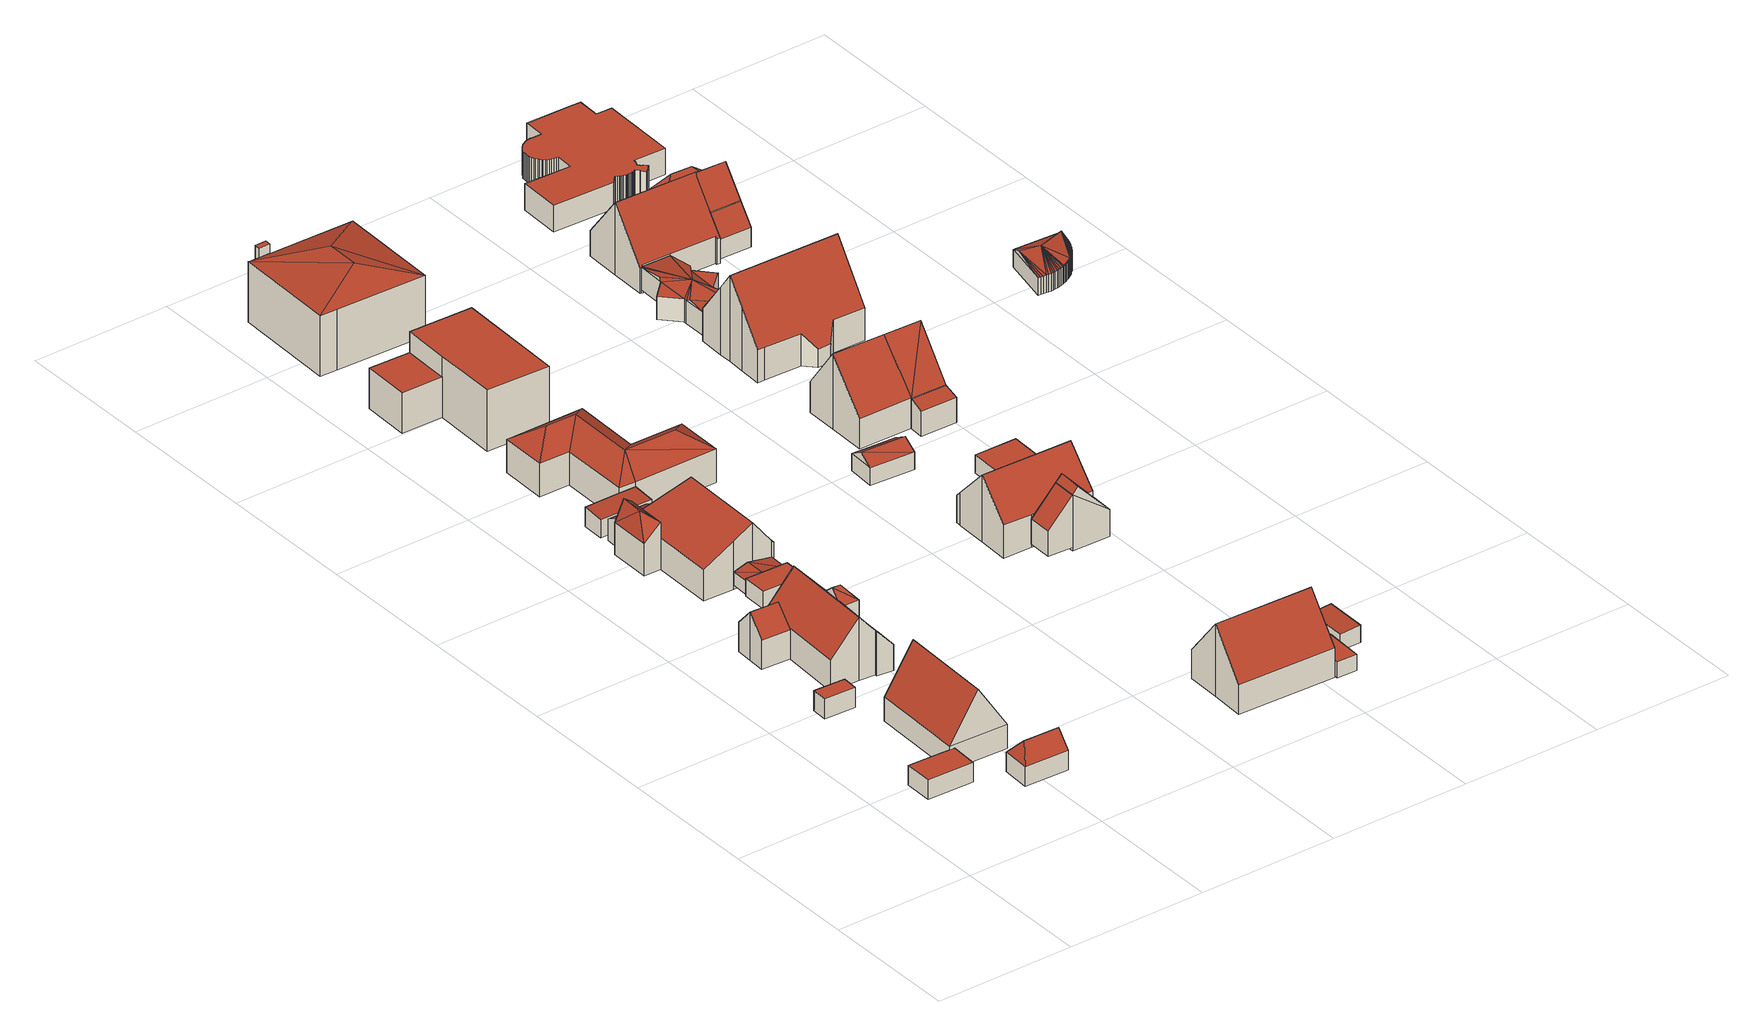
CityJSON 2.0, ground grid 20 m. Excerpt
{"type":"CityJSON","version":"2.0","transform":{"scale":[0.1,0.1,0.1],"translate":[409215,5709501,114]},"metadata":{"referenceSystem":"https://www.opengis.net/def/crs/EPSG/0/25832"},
"CityObjects":{
"building1":{"type":"Building","attributes":{"Gemeindeschluessel":"05978036","Geometrietyp2DReferenz":"3000","function":"31001_2460","roofType":"1000","measuredHeight":2.83},"geometry":[{"type":"MultiSurface","lod":"2","boundaries":[[[0,1,2,3]],[[1,4,5,2]],[[4,6,7,5]],[[6,8,9,7]],[[8,0,3,9]],[[8,6,4,1,0]],[[3,2,5,7,9]]],"semantics":{"surfaces":[{"type":"WallSurface"},{"type":"RoofSurface"},{"type":"GroundSurface"}],"values":[0,0,0,0,0,1,2]}}]},
"building2":{"type":"Building","attributes":{"Gemeindeschluessel":"05978036","Geometrietyp2DReferenz":"3000","function":"51009_1610","roofType":"1000","measuredHeight":2.9},"geometry":[{"type":"MultiSurface","lod":"2","boundaries":[[[10,11,12,13]],[[11,14,15,12]],[[14,16,17,15]],[[16,10,13,17]],[[16,14,11,10]],[[13,12,15,17]]],"semantics":{"surfaces":[{"type":"WallSurface"},{"type":"RoofSurface"},{"type":"GroundSurface"}],"values":[0,0,0,0,1,2]}}]},
"building3":{"type":"Building","attributes":{"Gemeindeschluessel":"05978036","Geometrietyp2DReferenz":"3000","function":"31001_2460","roofType":"5000","measuredHeight":5.03},"geometry":[{"type":"MultiSurface","lod":"2","boundaries":[[[18,19,20,21]],[[19,22,23,20]],[[22,24,25,23]],[[24,18,21,25]],[[22,19,26]],[[18,24,27]],[[19,18,27,26]],[[24,22,26,27]],[[21,20,23,25]]],"semantics":{"surfaces":[{"type":"WallSurface"},{"type":"RoofSurface"},{"type":"GroundSurface"}],"values":[0,0,0,0,1,0,1,1,2]}}]},
"building4":{"type":"Building","attributes":{"Gemeindeschluessel":"05978036","Geometrietyp2DReferenz":"3000","function":"31001_1000","roofType":"3100","measuredHeight":10.09},"geometry":[{"type":"MultiSurface","lod":"2","boundaries":[[[28,29,30,31]],[[29,32,33,30]],[[32,34,35,33]],[[34,28,31,35]],[[32,29,36]],[[28,34,37]],[[29,28,37,36]],[[34,32,36,37]],[[31,30,33,35]]],"semantics":{"surfaces":[{"type":"WallSurface"},{"type":"RoofSurface"},{"type":"GroundSurface"}],"values":[0,0,0,0,0,0,1,1,2]}}]},
"building5":{"type":"Building","attributes":{"Gemeindeschluessel":"05978036","Geometrietyp2DReferenz":"3000","function":"31001_1000"},"children":["building5-1","building5-2","building5-3"]},
"building5-1":{"type":"BuildingPart","attributes":{"roofType":"5000","measuredHeight":5.54},"parents":["building5"],"geometry":[{"type":"MultiSurface","lod":"2","boundaries":[[[38,39,40,41]],[[39,42,43,40]],[[42,44,45,43]],[[44,46,47,45]],[[48,38,41,49]],[[44,42,39,38,50]],[[48,50,38]],[[50,48,51,52]],[[52,44,50]],[[44,52,53,46]],[[41,40,43,45,47,49]],[[49,47,46,48]],[[52,51,53]],[[53,51,48,46]]],"semantics":{"surfaces":[{"type":"WallSurface"},{"type":"RoofSurface"},{"type":"GroundSurface"},{"type":"ClosureSurface"}],"values":[0,0,0,0,0,1,1,1,1,1,2,3,0,3]}}]},
"building5-2":{"type":"BuildingPart","attributes":{"roofType":"3100","measuredHeight":6.93},"parents":["building5"],"geometry":[{"type":"MultiSurface","lod":"2","boundaries":[[[54,55,56,57]],[[58,59,60,61]],[[59,62,63,60]],[[62,64,65,63]],[[64,66,67,65]],[[66,54,57,67]],[[62,59,58,68,69]],[[69,70,55,54,66,64,62]],[[57,56,71,61,60,63,65,67]],[[72,70,69]],[[71,56,55,70,72]],[[68,72,69]],[[71,72,68,58,61]]],"semantics":{"surfaces":[{"type":"WallSurface"},{"type":"RoofSurface"},{"type":"GroundSurface"},{"type":"ClosureSurface"}],"values":[0,0,0,0,0,0,1,1,2,0,3,0,3]}}]},
"building5-3":{"type":"BuildingPart","attributes":{"roofType":"3100","measuredHeight":9.11},"parents":["building5"],"geometry":[{"type":"MultiSurface","lod":"2","boundaries":[[[73,74,75,76]],[[74,77,78,75]],[[77,79,80,78]],[[79,81,82,80]],[[81,83,84,82]],[[83,85,86,84]],[[85,87,58,61,86]],[[88,89,90,56,55]],[[89,91,48,49,90]],[[92,73,76,47,46]],[[89,88,70,72,68,87,85,83]],[[83,81,79,77,74,73,92,53,51,91,89]],[[76,75,78,80,82,84,86,61,71,56,90,49,47]],[[58,87,68]],[[55,70,88]],[[56,71,72,70,55]],[[71,61,58,68,72]],[[46,53,92]],[[51,48,91]],[[46,47,49,48]],[[46,48,51,53]]],"semantics":{"surfaces":[{"type":"WallSurface"},{"type":"RoofSurface"},{"type":"GroundSurface"},{"type":"ClosureSurface"}],"values":[0,0,0,0,0,0,0,0,0,0,1,1,2,0,0,3,3,0,0,3,3]}}]},
"building6":{"type":"Building","attributes":{"Gemeindeschluessel":"05978036","Geometrietyp2DReferenz":"3000","function":"31001_2460","roofType":"1000","measuredHeight":2.57},"geometry":[{"type":"MultiSurface","lod":"2","boundaries":[[[93,94,95,96]],[[94,97,98,95]],[[97,99,100,98]],[[99,101,102,100]],[[101,103,104,102]],[[103,93,96,104]],[[103,101,99,97,94,93]],[[96,95,98,100,102,104]]],"semantics":{"surfaces":[{"type":"WallSurface"},{"type":"RoofSurface"},{"type":"GroundSurface"}],"values":[0,0,0,0,0,0,1,2]}}]},
"building7":{"type":"Building","attributes":{"Gemeindeschluessel":"05978036","Geometrietyp2DReferenz":"3000","function":"31001_1000","roofType":"3100","measuredHeight":2.54},"geometry":[{"type":"MultiSurface","lod":"2","boundaries":[[[105,106,107,98]],[[106,108,109,107]],[[108,110,100,109]],[[110,105,98,100]],[[108,106,111]],[[105,110,112]],[[106,112,111]],[[112,106,105]],[[111,110,108]],[[110,111,112]],[[98,107,109,100]]],"semantics":{"surfaces":[{"type":"WallSurface"},{"type":"RoofSurface"},{"type":"GroundSurface"}],"values":[0,0,0,0,0,0,1,1,1,1,2]}}]},
"building8":{"type":"Building","attributes":{"Gemeindeschluessel":"05978036","Geometrietyp2DReferenz":"3000","function":"31001_2460","roofType":"2100","measuredHeight":4.86},"geometry":[{"type":"MultiSurface","lod":"2","boundaries":[[[113,114,115,116]],[[114,117,118,115]],[[117,119,120,118]],[[119,113,116,120]],[[119,117,114,113]],[[116,115,118,120]]],"semantics":{"surfaces":[{"type":"WallSurface"},{"type":"RoofSurface"},{"type":"GroundSurface"}],"values":[0,0,0,0,1,2]}}]},
"building9":{"type":"Building","attributes":{"Gemeindeschluessel":"05978036","Geometrietyp2DReferenz":"3000","function":"31001_1000"},"children":["building9-1","building9-2"]},
"building9-1":{"type":"BuildingPart","attributes":{"roofType":"5000","measuredHeight":7.45},"parents":["building9"],"geometry":[{"type":"MultiSurface","lod":"2","boundaries":[[[121,122,123,124,125]],[[122,126,127,123]],[[126,128,129,130,127]],[[122,121,131]],[[128,126,132]],[[132,121,128]],[[121,132,131]],[[126,131,132]],[[131,126,122]],[[130,124,123,127]],[[125,129,128,121]],[[125,124,130,129]]],"semantics":{"surfaces":[{"type":"WallSurface"},{"type":"RoofSurface"},{"type":"GroundSurface"},{"type":"ClosureSurface"}],"values":[0,0,0,1,0,1,1,1,1,2,0,3]}}]},
"building9-2":{"type":"BuildingPart","attributes":{"roofType":"5000","measuredHeight":8.41},"parents":["building9"],"geometry":[{"type":"MultiSurface","lod":"2","boundaries":[[[133,134,135,136]],[[134,137,138,135]],[[137,139,140,138]],[[139,141,142,140]],[[141,143,144,142]],[[143,125,124,144]],[[129,145,146,130]],[[145,147,148,146]],[[147,149,150,148]],[[149,151,152,150]],[[151,153,154,152]],[[153,155,156,154]],[[155,157,158,156]],[[157,133,136,158]],[[153,151,149,147,145,129,159]],[[129,125,143,141,139,159]],[[139,137,134,133,157,155,153,159]],[[136,135,138,140,142,144,124,130,146,148,150,152,154,156,158]],[[129,130,124,125]]],"semantics":{"surfaces":[{"type":"WallSurface"},{"type":"RoofSurface"},{"type":"GroundSurface"},{"type":"ClosureSurface"}],"values":[0,0,0,0,0,0,0,0,0,0,0,0,0,0,1,1,1,2,3]}}]},
"building10":{"type":"Building","attributes":{"Gemeindeschluessel":"05978036","Geometrietyp2DReferenz":"3000","function":"31001_2460","roofType":"2100","measuredHeight":2.77},"geometry":[{"type":"MultiSurface","lod":"2","boundaries":[[[160,161,162,163]],[[161,164,165,162]],[[164,166,167,165]],[[166,168,169,167]],[[168,160,163,169]],[[168,166,164,161,160]],[[163,162,165,167,169]]],"semantics":{"surfaces":[{"type":"WallSurface"},{"type":"RoofSurface"},{"type":"GroundSurface"}],"values":[0,0,0,0,0,1,2]}}]},
"building11":{"type":"Building","attributes":{"Gemeindeschluessel":"05978036","Geometrietyp2DReferenz":"3000","function":"31001_1000","roofType":"5000","measuredHeight":7.12},"geometry":[{"type":"MultiSurface","lod":"2","boundaries":[[[170,171,172,173]],[[171,174,175,172]],[[174,176,177,175]],[[176,178,179,177]],[[178,180,181,179]],[[180,182,183,181]],[[182,184,185,183]],[[184,186,187,185]],[[186,170,173,187]],[[188,182,189]],[[188,184,182]],[[184,188,186]],[[189,182,180]],[[190,188,189,180,178]],[[191,190,178,176]],[[192,193,191,176,174]],[[192,174,171]],[[193,192,171,170]],[[188,190,191,193,170,186]],[[173,172,175,177,179,181,183,185,187]]],"semantics":{"surfaces":[{"type":"WallSurface"},{"type":"RoofSurface"},{"type":"GroundSurface"}],"values":[0,0,0,0,0,0,0,0,0,1,1,1,1,1,1,1,1,1,1,2]}}]},
"building12":{"type":"Building","attributes":{"Gemeindeschluessel":"05978036","Geometrietyp2DReferenz":"3000","function":"31001_1000"},"children":["building12-1","building12-2"]},
"building12-1":{"type":"BuildingPart","attributes":{"roofType":"1000","measuredHeight":8.84},"parents":["building12"],"geometry":[{"type":"MultiSurface","lod":"2","boundaries":[[[194,195,196,197,198]],[[195,199,200,196]],[[199,201,202,200]],[[201,203,204,205,202]],[[203,201,199,195,194]],[[197,196,200,202,205]],[[198,204,203,194]],[[198,197,205,204]]],"semantics":{"surfaces":[{"type":"WallSurface"},{"type":"RoofSurface"},{"type":"GroundSurface"},{"type":"ClosureSurface"}],"values":[0,0,0,0,1,2,0,3]}}]},
"building12-2":{"type":"BuildingPart","attributes":{"roofType":"1000","measuredHeight":5.84},"parents":["building12"],"geometry":[{"type":"MultiSurface","lod":"2","boundaries":[[[206,198,197,207]],[[204,208,209,205]],[[208,206,207,209]],[[208,204,198,206]],[[207,197,205,209]],[[205,197,198,204]]],"semantics":{"surfaces":[{"type":"WallSurface"},{"type":"RoofSurface"},{"type":"GroundSurface"},{"type":"ClosureSurface"}],"values":[0,0,0,1,2,3]}}]},
"building13":{"type":"Building","attributes":{"Gemeindeschluessel":"05978036","Geometrietyp2DReferenz":"3000","function":"31001_1000","roofType":"3100","measuredHeight":10.44},"geometry":[{"type":"MultiSurface","lod":"2","boundaries":[[[210,211,212,213]],[[211,214,215,212]],[[214,216,217,215]],[[216,218,219,217]],[[218,220,221,219]],[[220,222,223,221]],[[222,224,225,223]],[[224,226,227,225]],[[226,228,229,227]],[[228,230,231,229]],[[230,232,233,231]],[[232,234,235,233]],[[234,210,213,235]],[[230,228,226,224]],[[224,222,220,218,216,214,211,210,234,232,230]],[[213,212,215,217,219,221,223,225,227,229,231,233,235]]],"semantics":{"surfaces":[{"type":"WallSurface"},{"type":"RoofSurface"},{"type":"GroundSurface"}],"values":[0,0,0,0,0,0,0,0,0,0,0,0,0,1,1,2]}}]},
"building14":{"type":"Building","attributes":{"Gemeindeschluessel":"05978036","Geometrietyp2DReferenz":"3000","function":"31001_1000"},"children":["building14-1","building14-2"]},
"building14-1":{"type":"BuildingPart","attributes":{"roofType":"9999","measuredHeight":9.99},"parents":["building14"],"geometry":[{"type":"MultiSurface","lod":"2","boundaries":[[[236,237,238,239]],[[239,238,240,241]],[[238,237,242,243,240]],[[244,242,237,236]],[[236,239,241,245,244]],[[244,245,243,242]],[[241,240,243,245]]],"semantics":{"surfaces":[{"type":"RoofSurface"},{"type":"WallSurface"},{"type":"GroundSurface"}],"values":[0,1,1,1,1,1,2]}}]},
"building14-2":{"type":"BuildingPart","attributes":{"roofType":"3200","measuredHeight":10.38},"parents":["building14"],"geometry":[{"type":"MultiSurface","lod":"2","boundaries":[[[246,247,248,249]],[[247,244,245,248]],[[242,250,251,243]],[[250,252,253,251]],[[252,254,255,253]],[[254,256,257,255]],[[256,258,259,257]],[[258,260,261,259]],[[260,246,249,261]],[[244,247,246,262,254,252,250,242]],[[260,258,256,263]],[[246,263,262]],[[263,246,260]],[[262,256,254]],[[256,262,263]],[[249,248,245,243,251,253,255,257,259,261]],[[243,245,244,242]]],"semantics":{"surfaces":[{"type":"WallSurface"},{"type":"RoofSurface"},{"type":"GroundSurface"},{"type":"ClosureSurface"}],"values":[0,0,0,0,0,0,0,0,0,1,1,1,1,1,1,2,3]}}]},
"building15":{"type":"Building","attributes":{"Gemeindeschluessel":"05978036","Geometrietyp2DReferenz":"3000","function":"31001_2460","roofType":"1000","measuredHeight":2.26},"geometry":[{"type":"MultiSurface","lod":"2","boundaries":[[[264,265,266,267]],[[265,268,269,266]],[[268,270,271,269]],[[270,272,273,271]],[[272,264,267,273]],[[272,270,268,265,264]],[[267,266,269,271,273]]],"semantics":{"surfaces":[{"type":"WallSurface"},{"type":"RoofSurface"},{"type":"GroundSurface"}],"values":[0,0,0,0,0,1,2]}}]},
"building16":{"type":"Building","attributes":{"Gemeindeschluessel":"05978036","Geometrietyp2DReferenz":"3000","function":"51009_1610","roofType":"2100","measuredHeight":7.55},"geometry":[{"type":"MultiSurface","lod":"2","boundaries":[[[274,275,276,277]],[[275,278,279,276]],[[278,280,281,279]],[[280,274,277,281]],[[280,278,275,274]],[[277,276,279,281]]],"semantics":{"surfaces":[{"type":"WallSurface"},{"type":"RoofSurface"},{"type":"GroundSurface"}],"values":[0,0,0,0,1,2]}}]},
"building17":{"type":"Building","attributes":{"Gemeindeschluessel":"05978036","Geometrietyp2DReferenz":"3000","function":"31001_2460","roofType":"2100","measuredHeight":2.54},"geometry":[{"type":"MultiSurface","lod":"2","boundaries":[[[282,283,284,285]],[[283,286,287,284]],[[286,288,289,287]],[[288,282,285,289]],[[288,286,283,282]],[[285,284,287,289]]],"semantics":{"surfaces":[{"type":"WallSurface"},{"type":"RoofSurface"},{"type":"GroundSurface"}],"values":[0,0,0,0,1,2]}}]},
"building18":{"type":"Building","attributes":{"Gemeindeschluessel":"05978036","Geometrietyp2DReferenz":"3000","function":"31001_1000"},"children":["building18-1","building18-2"]},
"building18-1":{"type":"BuildingPart","attributes":{"roofType":"3100","measuredHeight":9.64},"parents":["building18"],"geometry":[{"type":"MultiSurface","lod":"2","boundaries":[[[290,291,292,293]],[[291,294,295,292]],[[294,296,297,295]],[[296,298,299,297]],[[298,300,301,299]],[[300,302,303,301]],[[302,304,305,303]],[[304,306,307,305]],[[306,308,309,307]],[[308,310,311,309]],[[310,312,313,311]],[[312,314,315,313]],[[314,316,317,318,315]],[[319,290,293,320]],[[314,312,310,308,306,304,302,300,298,296,294]],[[294,291,290,319,321,316,314]],[[293,292,295,297,299,301,303,305,307,309,311,313,315,318,320]],[[321,317,316]],[[320,318,317,321,319]]],"semantics":{"surfaces":[{"type":"WallSurface"},{"type":"RoofSurface"},{"type":"GroundSurface"},{"type":"ClosureSurface"}],"values":[0,0,0,0,0,0,0,0,0,0,0,0,0,0,1,1,2,0,3]}}]},
"building18-2":{"type":"BuildingPart","attributes":{"roofType":"3100","measuredHeight":8.94},"parents":["building18"],"geometry":[{"type":"MultiSurface","lod":"2","boundaries":[[[274,280,319,320,322]],[[317,323,324,318]],[[323,274,322,324]],[[317,321,280,325]],[[274,323,326]],[[280,274,326,325]],[[323,317,325,326]],[[322,320,318,324]],[[321,319,280]],[[317,318,320,319,321]]],"semantics":{"surfaces":[{"type":"WallSurface"},{"type":"RoofSurface"},{"type":"GroundSurface"},{"type":"ClosureSurface"}],"values":[0,0,0,0,0,1,1,2,0,3]}}]},
"building19":{"type":"Building","attributes":{"Gemeindeschluessel":"05978036","Geometrietyp2DReferenz":"3000","function":"31001_2460","roofType":"3100","measuredHeight":3.77},"geometry":[{"type":"MultiSurface","lod":"2","boundaries":[[[327,328,329,330]],[[328,331,332,329]],[[331,333,334,332]],[[333,327,330,334]],[[331,328,335]],[[327,333,336]],[[327,335,328]],[[335,327,336]],[[336,331,335]],[[331,336,333]],[[330,329,332,334]]],"semantics":{"surfaces":[{"type":"WallSurface"},{"type":"RoofSurface"},{"type":"GroundSurface"}],"values":[0,0,0,0,0,0,1,1,1,1,2]}}]},
"building20":{"type":"Building","attributes":{"Gemeindeschluessel":"05978036","Geometrietyp2DReferenz":"3000","function":"31001_2460","roofType":"1000","measuredHeight":2.62},"geometry":[{"type":"MultiSurface","lod":"2","boundaries":[[[337,338,339,340]],[[338,341,342,339]],[[341,343,344,342]],[[343,337,340,344]],[[343,341,338,337]],[[340,339,342,344]]],"semantics":{"surfaces":[{"type":"WallSurface"},{"type":"RoofSurface"},{"type":"GroundSurface"}],"values":[0,0,0,0,1,2]}}]},
"building21":{"type":"Building","attributes":{"Gemeindeschluessel":"05978036","Geometrietyp2DReferenz":"3000","function":"31001_1000"},"children":["building21-1","building21-2","building21-3"]},
"building21-1":{"type":"BuildingPart","attributes":{"roofType":"3100","measuredHeight":10.8},"parents":["building21"],"geometry":[{"type":"MultiSurface","lod":"2","boundaries":[[[345,346,347,348]],[[345,349,350,346]],[[349,345,351]],[[345,352,351]],[[352,345,348]],[[353,351,352]],[[351,353,349]],[[347,346,350,354,355]],[[349,353,354,350]],[[347,355,356,348]],[[355,354,353,356]],[[352,348,356]],[[352,356,353]]],"semantics":{"surfaces":[{"type":"WallSurface"},{"type":"RoofSurface"},{"type":"GroundSurface"},{"type":"ClosureSurface"}],"values":[0,0,0,1,1,1,1,2,3,3,3,3,3]}}]},
"building21-2":{"type":"BuildingPart","attributes":{"roofType":"3100","measuredHeight":10.8},"parents":["building21"],"geometry":[{"type":"MultiSurface","lod":"2","boundaries":[[[357,358,359,360]],[[358,361,362,359]],[[361,363,364,362]],[[363,365,366,364]],[[365,367,368,366]],[[367,369,370,368]],[[369,371,372,370]],[[371,348,347,372]],[[373,374,375,354,353]],[[374,357,360,375]],[[352,348,371,369,367,365,363,361,358,357]],[[357,374,373,352]],[[360,359,362,364,366,368,370,372,347,355,354,375]],[[355,347,348,356]],[[356,348,352]],[[373,353,352]],[[355,356,353,354]],[[353,356,352]]],"semantics":{"surfaces":[{"type":"WallSurface"},{"type":"RoofSurface"},{"type":"GroundSurface"},{"type":"ClosureSurface"}],"values":[0,0,0,0,0,0,0,0,0,0,1,1,2,3,3,0,3,3]}}]},
"building21-3":{"type":"BuildingPart","attributes":{"roofType":"2100","measuredHeight":4.3},"parents":["building21"],"geometry":[{"type":"MultiSurface","lod":"2","boundaries":[[[376,353,354,377]],[[349,378,379,350]],[[378,376,377,379]],[[378,349,353,376]],[[377,354,350,379]],[[353,349,350,354]]],"semantics":{"surfaces":[{"type":"WallSurface"},{"type":"RoofSurface"},{"type":"GroundSurface"},{"type":"ClosureSurface"}],"values":[0,0,0,1,2,3]}}]},
"building22":{"type":"Building","attributes":{"Gemeindeschluessel":"05978036","Geometrietyp2DReferenz":"3000","function":"31001_1000","roofType":"5000","measuredHeight":4.61},"geometry":[{"type":"MultiSurface","lod":"2","boundaries":[[[380,381,382,383]],[[381,384,385,382]],[[384,386,387,385]],[[386,388,389,387]],[[388,390,391,389]],[[390,392,393,391]],[[392,394,395,393]],[[394,396,397,395]],[[396,398,399,397]],[[398,400,401,399]],[[400,402,403,401]],[[402,404,405,403]],[[404,406,407,405]],[[406,380,383,407]],[[396,408,409]],[[394,408,396]],[[392,408,394]],[[390,408,392]],[[408,390,410]],[[404,408,411]],[[402,408,404]],[[398,408,402]],[[408,398,409]],[[400,398,402]],[[408,406,411]],[[412,406,408]],[[406,412,380]],[[388,386,384]],[[388,408,410]],[[384,408,388]],[[381,408,384]],[[408,381,412]],[[381,380,412]],[[390,388,410]],[[398,396,409]],[[406,404,411]],[[383,382,385,387,389,391,393,395,397,399,401,403,405,407]]],"semantics":{"surfaces":[{"type":"WallSurface"},{"type":"RoofSurface"},{"type":"GroundSurface"}],"values":[0,0,0,0,0,0,0,0,0,0,0,0,0,0,1,1,1,1,1,1,1,1,1,1,1,1,1,1,1,1,1,1,0,0,0,0,2]}}]},
"building23":{"type":"Building","attributes":{"Gemeindeschluessel":"05978036","Geometrietyp2DReferenz":"3000","function":"31001_1000","roofType":"3100","measuredHeight":12.41},"geometry":[{"type":"MultiSurface","lod":"2","boundaries":[[[413,414,415,416]],[[414,417,418,415]],[[417,419,420,418]],[[419,421,422,420]],[[421,423,424,422]],[[423,425,426,424]],[[425,427,428,426]],[[427,429,430,428]],[[429,431,432,430]],[[431,433,434,432]],[[433,435,436,434]],[[435,437,438,436]],[[437,439,440,438]],[[439,441,442,440]],[[441,443,444,442]],[[443,445,446,444]],[[445,447,448,446]],[[447,449,450,448]],[[449,451,452,450]],[[451,453,454,452]],[[453,413,416,454]],[[449,447,445,443,441,439,437,435,433,431,429,427,425]],[[425,423,421,419,417,414,413,453,451,449]],[[416,415,418,420,422,424,426,428,430,432,434,436,438,440,442,444,446,448,450,452,454]]],"semantics":{"surfaces":[{"type":"WallSurface"},{"type":"RoofSurface"},{"type":"GroundSurface"}],"values":[0,0,0,0,0,0,0,0,0,0,0,0,0,0,0,0,0,0,0,0,0,1,1,2]}}]},
"building24":{"type":"Building","attributes":{"Gemeindeschluessel":"05978036","Geometrietyp2DReferenz":"3000","function":"51009_1610","roofType":"2100","measuredHeight":5.69},"geometry":[{"type":"MultiSurface","lod":"2","boundaries":[[[455,456,457,458]],[[456,459,460,457]],[[459,461,462,460]],[[461,455,458,462]],[[461,459,456,455]],[[458,457,460,462]]],"semantics":{"surfaces":[{"type":"WallSurface"},{"type":"RoofSurface"},{"type":"GroundSurface"}],"values":[0,0,0,0,1,2]}}]},
"building25":{"type":"Building","attributes":{"Gemeindeschluessel":"05978036","Geometrietyp2DReferenz":"3000","function":"31001_1000"},"children":["building25-1","building25-2"]},
"building25-1":{"type":"BuildingPart","attributes":{"roofType":"5000","measuredHeight":10.38},"parents":["building25"],"geometry":[{"type":"MultiSurface","lod":"2","boundaries":[[[463,464,465,466]],[[464,467,468,465]],[[467,469,470,468]],[[469,471,472,470]],[[471,473,474,472]],[[473,475,476,474]],[[475,477,478,476]],[[477,479,480,478]],[[479,481,482,480]],[[481,483,484,482]],[[483,485,486,484]],[[487,488,489,490,491]],[[488,463,466,489]],[[492,493,494,485,483,481,479,477]],[[477,475,473,471,469,467,464,463,488,487,495,496,492]],[[466,465,468,470,472,474,476,478,480,482,484,486,497,498,490,489]],[[497,486,485,494]],[[499,493,492]],[[498,497,494,493,499]],[[487,491,495]],[[496,499,492]],[[498,499,496]],[[491,490,498,496,495]]],"semantics":{"surfaces":[{"type":"WallSurface"},{"type":"RoofSurface"},{"type":"GroundSurface"},{"type":"ClosureSurface"}],"values":[0,0,0,0,0,0,0,0,0,0,0,0,0,1,1,2,3,0,3,0,0,3,3]}}]},
"building25-2":{"type":"BuildingPart","attributes":{"roofType":"3100","measuredHeight":10.32},"parents":["building25"],"geometry":[{"type":"MultiSurface","lod":"2","boundaries":[[[500,501,502,486,485]],[[501,503,504,502]],[[503,505,506,504]],[[505,507,508,506]],[[507,509,510,508]],[[509,491,490,510]],[[507,505,503,501,500,511,493,499,496]],[[496,495,491,509,507]],[[498,497,486,502,504,506,508,510,490]],[[511,494,493]],[[494,497,498,499,493]],[[499,498,496]],[[485,494,511,500]],[[485,486,497,494]],[[498,490,491,495,496]]],"semantics":{"surfaces":[{"type":"WallSurface"},{"type":"RoofSurface"},{"type":"GroundSurface"},{"type":"ClosureSurface"}],"values":[0,0,0,0,0,0,1,1,2,0,3,3,0,3,3]}}]},
"building26":{"type":"Building","attributes":{"Gemeindeschluessel":"05978036","Geometrietyp2DReferenz":"3000","function":"51009_1610","roofType":"2100","measuredHeight":5.59},"geometry":[{"type":"MultiSurface","lod":"2","boundaries":[[[509,512,513,514]],[[512,515,516,513]],[[515,491,517,516]],[[491,509,514,517]],[[491,515,512,509]],[[514,513,516,517]]],"semantics":{"surfaces":[{"type":"WallSurface"},{"type":"RoofSurface"},{"type":"GroundSurface"}],"values":[0,0,0,0,1,2]}}]},
"building27":{"type":"Building","attributes":{"Gemeindeschluessel":"05978036","Geometrietyp2DReferenz":"3000","function":"31001_1000","roofType":"1000","measuredHeight":3.86},"geometry":[{"type":"MultiSurface","lod":"2","boundaries":[[[518,519,520,521]],[[519,522,523,520]],[[522,524,525,523]],[[524,526,527,525]],[[526,528,529,527]],[[528,530,531,529]],[[530,532,533,531]],[[532,534,535,533]],[[534,536,537,535]],[[536,538,539,537]],[[538,540,541,539]],[[540,542,543,541]],[[542,544,545,543]],[[544,546,547,545]],[[546,548,549,547]],[[548,550,551,549]],[[550,552,553,551]],[[552,554,555,553]],[[554,556,557,555]],[[556,558,559,557]],[[558,560,561,559]],[[560,562,563,561]],[[562,564,565,563]],[[564,566,567,565]],[[566,568,569,567]],[[568,570,571,569]],[[570,572,573,571]],[[572,574,575,573]],[[574,576,577,575]],[[576,578,579,577]],[[578,580,581,579]],[[580,582,583,581]],[[582,584,585,583]],[[584,586,587,585]],[[586,588,589,587]],[[588,590,591,589]],[[590,592,593,591]],[[592,594,595,593]],[[594,596,597,595]],[[596,598,599,597]],[[598,600,601,599]],[[600,602,603,601]],[[602,604,605,603]],[[604,606,607,605]],[[606,608,609,607]],[[608,610,611,609]],[[610,612,613,611]],[[612,614,615,613]],[[614,616,617,615]],[[616,618,619,617]],[[618,620,621,619]],[[620,622,623,621]],[[622,624,625,623]],[[624,626,627,625]],[[626,628,629,627]],[[628,630,631,629]],[[630,632,633,631]],[[632,634,635,633]],[[634,636,637,635]],[[636,638,639,637]],[[638,640,641,639]],[[640,642,643,641]],[[642,644,645,643]],[[644,646,647,645]],[[646,648,649,647]],[[648,650,651,649]],[[650,652,653,651]],[[652,654,655,653]],[[654,656,657,655]],[[656,658,659,657]],[[658,660,661,659]],[[660,662,663,661]],[[662,664,665,663]],[[664,666,667,665]],[[666,518,521,667]],[[666,664,662,660,658,656,654,652,650,648,646,644,642,640,638,636,634,632,630,628,626,624,622,620,618,616,614,612,610,608,606,604,602,600,598,596,594,592,590,588,586,584,582,580,578,576,574,572,570,568,566,564,562,560,558,556,554,552,550,548,546,544,542,540,538,536,534,532,530,528,526,524,522,519,518]],[[521,520,523,525,527,529,531,533,535,537,539,541,543,545,547,549,551,553,555,557,559,561,563,565,567,569,571,573,575,577,579,581,583,585,587,589,591,593,595,597,599,601,603,605,607,609,611,613,615,617,619,621,623,625,627,629,631,633,635,637,639,641,643,645,647,649,651,653,655,657,659,661,663,665,667]]],"semantics":{"surfaces":[{"type":"WallSurface"},{"type":"RoofSurface"},{"type":"GroundSurface"}],"values":[0,0,0,0,0,0,0,0,0,0,0,0,0,0,0,0,0,0,0,0,0,0,0,0,0,0,0,0,0,0,0,0,0,0,0,0,0,0,0,0,0,0,0,0,0,0,0,0,0,0,0,0,0,0,0,0,0,0,0,0,0,0,0,0,0,0,0,0,0,0,0,0,0,0,0,1,2]}}]},
"building28":{"type":"Building","attributes":{"Gemeindeschluessel":"05978036","Geometrietyp2DReferenz":"3000","function":"31001_2460","roofType":"5000","measuredHeight":5.36},"geometry":[{"type":"MultiSurface","lod":"2","boundaries":[[[668,669,670,671]],[[669,672,673,670]],[[672,674,675,673]],[[674,676,677,675]],[[676,678,679,677]],[[678,505,680,679]],[[505,681,682,680]],[[681,668,671,682]],[[678,676,674,683]],[[672,669,668,684]],[[674,672,684,683]],[[668,681,505,678,683,684]],[[671,670,673,675,677,679,680,682]]],"semantics":{"surfaces":[{"type":"WallSurface"},{"type":"RoofSurface"},{"type":"GroundSurface"}],"values":[0,0,0,0,0,0,0,0,1,1,1,1,2]}}]},
"building29":{"type":"Building","attributes":{"Gemeindeschluessel":"05978036","Geometrietyp2DReferenz":"3000","function":"51009_1610","roofType":"5000","measuredHeight":3.23},"geometry":[{"type":"MultiSurface","lod":"2","boundaries":[[[685,686,687,688]],[[686,689,690,687]],[[689,691,692,690]],[[691,693,694,692]],[[693,695,696,694]],[[695,697,698,696]],[[697,699,700,698]],[[699,701,702,700]],[[701,703,704,702]],[[703,705,706,704]],[[705,707,708,706]],[[707,709,710,708]],[[709,711,712,710]],[[711,713,714,712]],[[713,715,716,714]],[[715,717,718,716]],[[717,719,720,718]],[[719,721,722,720]],[[721,723,724,722]],[[723,725,726,724]],[[725,727,728,726]],[[727,729,730,728]],[[729,731,732,730]],[[731,733,734,732]],[[733,735,736,734]],[[735,737,738,736]],[[737,739,740,738]],[[739,741,742,740]],[[741,743,744,742]],[[743,745,746,744]],[[745,747,748,746]],[[747,749,750,748]],[[749,751,752,750]],[[751,685,688,752]],[[753,695,693]],[[753,697,695]],[[753,699,697]],[[753,701,699]],[[753,703,701]],[[753,705,703]],[[753,707,705]],[[753,709,707]],[[753,711,709]],[[753,713,711]],[[753,715,713]],[[753,717,715]],[[753,719,717]],[[753,754,719]],[[754,753,755]],[[691,755,753]],[[689,755,691]],[[755,689,756]],[[754,723,721]],[[754,725,723]],[[754,727,725]],[[754,729,727]],[[754,731,729]],[[755,731,754]],[[755,733,731]],[[755,735,733]],[[755,737,735]],[[755,739,737]],[[755,741,739]],[[755,743,741]],[[755,745,743]],[[755,747,745]],[[755,749,747]],[[756,749,755]],[[756,751,749]],[[756,685,751]],[[685,756,686]],[[721,719,754]],[[693,691,753]],[[689,686,756]],[[687,690,692,694,696,698,700,702,704,706,708,710,712,714,716,718,720,722,724,726,728,730,732,734,736,738,740,742,744,746,748,750,752,688]]],"semantics":{"surfaces":[{"type":"WallSurface"},{"type":"RoofSurface"},{"type":"GroundSurface"}],"values":[0,0,0,0,0,0,0,0,0,0,0,0,0,0,0,0,0,0,0,0,0,0,0,0,0,0,0,0,0,0,0,0,0,0,1,1,1,1,1,1,1,1,1,1,1,1,1,1,1,1,1,1,1,1,1,1,1,1,1,1,1,1,1,1,1,1,1,1,1,1,1,0,0,0,2]}}]}
},
"vertices":[
[4,88,94],[5,129,94],[5,129,66],[4,88,66],[55,127,94],[55,127,66],[73,126,94],[73,126,66],[71,86,94],[71,86,66],
[28,347,81],[73,345,81],[73,345,52],[28,347,52],[72,322,81],[72,322,52],[27,324,81],[27,324,52],
[177,36,96],[113,38,96],[113,38,68],[177,36,68],[115,78,96],[115,78,68],[178,76,96],[178,76,68],[127,58,118],[178,56,118],
[156,259,99],[151,123,99],[151,123,64],[156,259,64],[66,126,99],[66,126,64],[70,262,99],[70,262,64],[108,125,165],[113,261,165],
[190,507,87],[189,492,87],[189,492,49],[190,507,49],[188,470,87],[188,470,49],[188,467,87],[188,467,49],[162,468,87],[162,468,49],[164,508,87],[164,508,49],[175,487,104],[164,501,93],[163,488,104],[162,475,93],
[62,513,87],[81,512,87],[81,512,49],[62,513,49],[78,460,91],[36,462,91],[36,462,49],[78,460,49],[38,487,118],[38,487,49],[39,511,91],[39,511,49],[62,510,91],[62,510,49],[78,462,93],[79,485,118],[80,507,93],[79,485,49],[79,485,93],
[158,402,93],[164,402,86],[164,402,49],[158,402,49],[162,364,86],[162,364,49],[138,366,114],[138,366,49],[138,369,114],[138,369,49],[115,371,140],[115,371,49],[73,373,93],[73,373,49],[78,460,93],[81,512,93],[122,510,140],[122,510,49],[164,508,93],[162,468,93],
[122,571,72],[123,607,72],[123,607,47],[122,571,47],[125,607,72],[125,607,47],[182,605,72],[182,605,47],[184,605,72],[184,605,47],[183,569,72],[183,569,47],
[125,607,66],[126,635,66],[126,635,47],[183,634,66],[183,634,47],[182,605,66],[147,635,72],[147,606,72],
[130,815,70],[129,783,88],[129,783,39],[130,815,39],[72,784,88],[72,784,39],[73,816,70],[73,816,39],
[83,724,108],[58,724,87],[58,724,41],[83,724,41],[83,724,86],[59,784,87],[59,784,41],[84,784,108],[84,784,86],[84,784,41],[71,750,116],[72,784,116],
[188,725,86],[186,634,86],[186,634,41],[188,725,41],[183,634,89],[183,634,41],[155,635,125],[155,635,41],[126,635,110],[126,635,41],[81,636,86],[81,636,41],[129,783,86],[129,783,41],[130,815,22],[130,815,41],[148,815,22],[148,815,41],[148,782,86],[148,782,41],[189,781,86],[189,781,41],[199,781,73],[199,781,41],[197,725,73],[197,725,41],[158,762,125],
[73,831,61],[74,863,63],[74,863,35],[73,831,35],[126,863,63],[126,863,35],[150,862,63],[150,862,35],[150,830,61],[150,830,35],
[127,964,70],[83,965,70],[83,965,22],[127,964,22],[84,1032,70],[84,1032,22],[198,1031,70],[198,1031,22],[196,932,70],[196,932,22],[273,931,70],[273,931,22],[272,861,70],[272,861,22],[150,862,70],[150,862,22],[126,863,70],[126,863,22],[162,898,93],[237,896,93],[161,898,93],[163,997,93],[118,998,93],[162,997,93],
[114,1265,94],[206,1262,94],[206,1262,6],[114,1265,6],[114,1265,64],[201,1101,94],[201,1101,6],[109,1104,94],[109,1104,6],[112,1197,94],[112,1197,64],[112,1197,6],
[54,1267,64],[54,1267,6],[52,1198,64],[52,1198,6],
[526,111,101],[529,111,101],[529,111,66],[526,111,66],[529,110,102],[529,110,66],[561,109,102],[561,109,66],[561,110,101],[561,110,66],[564,110,101],[564,110,66],[562,57,169],[562,57,66],[562,56,170],[562,56,66],[560,7,108],[560,7,66],[418,12,108],[418,12,66],[420,61,170],[420,61,66],[421,110,108],[421,110,66],[526,106,108],[526,106,66],
[74,1512,103],[90,1512,103],[90,1520,103],[74,1520,103],[90,1520,3],[74,1520,3],[90,1512,90],[90,1512,3],[74,1512,90],[74,1512,3],
[58,1513,90],[59,1512,90],[59,1512,3],[58,1513,3],[90,1511,90],[90,1511,3],[143,1510,90],[143,1510,3],[213,1508,90],[213,1508,3],[209,1358,90],[209,1358,3],[78,1362,90],[78,1362,3],[53,1363,90],[53,1363,3],[142,1459,107],[141,1411,107],
[560,2,91],[560,7,91],[560,7,68],[560,2,68],[562,57,91],[562,57,68],[591,56,91],[591,56,68],[589,1,91],[589,1,68],
[495,444,130],[459,445,91],[459,445,55],[495,444,55],[460,480,91],[460,480,55],[496,479,130],[496,479,55],
[603,111,89],[633,110,91],[633,110,66],[603,111,66],[632,50,91],[632,50,66],[602,51,89],[602,51,66],
[460,480,97],[419,481,98],[419,481,50],[460,480,50],[420,526,146],[420,526,50],[421,571,98],[421,571,50],[422,571,98],[422,571,50],[422,579,89],[422,579,50],[467,578,89],[467,578,50],[467,570,97],[467,570,50],[505,569,97],[505,569,50],[566,567,97],[566,567,50],[566,564,100],[566,564,50],[553,565,100],[553,565,50],[552,522,146],[552,522,50],[551,477,97],[551,477,89],[551,477,50],[496,479,97],[496,479,50],[540,478,97],
[495,444,50],[550,442,89],[550,442,50],[505,479,139],[504,444,139],
[399,758,67],[463,754,67],[463,754,42],[399,758,42],[461,714,67],[461,714,42],[397,718,67],[397,718,42],[462,734,79],[398,738,79],
[505,569,75],[508,655,75],[508,655,49],[505,569,49],[569,654,75],[569,654,49],[566,567,75],[566,567,49],
[572,894,81],[572,894,38],[517,895,38],[517,895,81],[569,793,81],[569,793,38],[571,846,146],[517,848,146],[517,794,81],[517,794,38],[517,848,38],[517,848,81],
[441,851,146],[442,897,82],[442,897,38],[441,851,38],[478,896,82],[478,896,38],[479,907,67],[479,907,38],[487,920,48],[487,920,38],[497,915,55],[497,915,38],[503,913,58],[503,913,38],[518,913,57],[518,913,38],[517,794,82],[440,796,81],[440,796,38],
[516,773,74],[516,773,38],[569,772,74],[569,772,38],
[453,1120,61],[453,1158,61],[453,1158,28],[453,1120,28],[453,1162,61],[453,1162,28],[430,1187,61],[430,1187,28],[454,1210,61],[454,1210,28],[455,1250,61],[455,1250,28],[457,1249,61],[457,1249,28],[457,1251,61],[457,1251,28],[499,1250,61],[499,1250,28],[498,1209,61],[498,1209,28],[521,1184,61],[521,1184,28],[496,1161,61],[496,1161,28],[496,1156,61],[496,1156,28],[496,1118,61],[496,1118,28],[475,1175,74],[498,1209,67],[454,1212,67],[496,1147,65],[453,1150,66],
[543,988,50],[524,988,50],[524,988,24],[543,988,24],[509,1003,70],[509,1003,24],[455,1005,71],[455,1005,24],[445,1005,71],[445,1005,24],[446,1038,114],[446,1038,24],[447,1063,148],[447,1063,24],[447,1082,121],[447,1082,24],[449,1120,71],[449,1120,24],[453,1120,71],[453,1120,24],[496,1118,71],[496,1118,24],[517,1118,71],[517,1118,24],[517,1116,73],[517,1116,24],[560,1115,73],[560,1115,24],[560,1116,71],[560,1116,24],[565,1116,71],[565,1116,24],[564,1102,90],[564,1102,24],[609,1101,90],[609,1101,24],[607,1058,148],[607,1058,24],[605,1002,71],[605,1002,24],[558,1003,71],[558,1003,24],
[564,1102,88],[565,1116,68],[565,1116,31],[564,1102,31],[609,1115,68],[609,1115,31],[609,1101,88],[609,1101,31],
[566,1246,60],[566,1248,63],[566,1248,24],[566,1246,24],[499,1250,63],[499,1250,24],[457,1251,63],[457,1251,24],[457,1249,60],[457,1249,24],[455,1250,60],[455,1250,24],[453,1250,60],[453,1250,24],[454,1301,128],[454,1301,24],[456,1353,61],[456,1353,24],[460,1353,61],[460,1353,24],[459,1351,63],[459,1351,24],[567,1347,63],[567,1347,24],[571,1266,88],[571,1245,60],[571,1245,24],[571,1266,24],[571,1266,86],[573,1297,128],[574,1330,85],[574,1347,63],[572,1293,122],[573,1297,127],[574,1347,24],[573,1297,24],[573,1297,126],
[567,1347,64],[568,1359,49],[568,1359,24],[618,1357,49],[618,1357,24],[618,1354,53],[618,1354,24],[617,1295,127],[617,1295,24],[617,1265,86],[617,1265,24],[574,1347,64],
[617,1244,58],[617,1244,30],[617,1265,30],[571,1245,58],[571,1245,30],[571,1266,30],
[544,1566,56],[545,1596,56],[545,1596,18],[544,1566,18],[610,1595,56],[610,1595,18],[625,1594,56],[625,1594,18],[624,1562,56],[624,1562,18],[647,1561,56],[647,1561,18],[644,1450,56],[644,1450,18],[597,1451,56],[597,1451,18],[597,1450,56],[597,1450,18],[597,1448,56],[597,1448,18],[596,1446,56],[596,1446,18],[596,1445,56],[596,1445,18],[595,1443,56],[595,1443,18],[594,1442,56],[594,1442,18],[599,1436,56],[599,1436,18],[600,1437,56],[600,1437,18],[605,1432,56],[605,1432,18],[598,1425,56],[598,1425,18],[594,1422,56],[594,1422,18],[589,1428,56],[589,1428,18],[590,1429,56],[590,1429,18],[585,1434,56],[585,1434,18],[584,1433,56],[584,1433,18],[582,1432,56],[582,1432,18],[580,1432,56],[580,1432,18],[578,1431,56],[578,1431,18],[576,1431,56],[576,1431,18],[574,1431,56],[574,1431,18],[572,1431,56],[572,1431,18],[571,1431,56],[571,1431,18],[570,1431,56],[570,1431,18],[567,1432,56],[567,1432,18],[565,1432,56],[565,1432,18],[563,1433,56],[563,1433,18],[562,1434,56],[562,1434,18],[560,1435,56],[560,1435,18],[558,1437,56],[558,1437,18],[557,1437,56],[557,1437,18],[548,1427,56],[548,1427,18],[459,1430,56],[459,1430,18],[461,1490,56],[461,1490,18],[528,1488,56],[528,1488,18],[529,1512,56],[529,1512,18],[527,1513,56],[527,1513,18],[523,1513,56],[523,1513,18],[520,1514,56],[520,1514,18],[518,1515,56],[518,1515,18],[515,1516,56],[515,1516,18],[513,1517,56],[513,1517,18],[511,1519,56],[511,1519,18],[510,1520,56],[510,1520,18],[508,1522,56],[508,1522,18],[507,1524,56],[507,1524,18],[505,1526,56],[505,1526,18],[504,1528,56],[504,1528,18],[503,1531,56],[503,1531,18],[502,1534,56],[502,1534,18],[502,1537,56],[502,1537,18],[502,1540,56],[502,1540,18],[502,1543,56],[502,1543,18],[502,1546,56],[502,1546,18],[503,1549,56],[503,1549,18],[505,1552,56],[505,1552,18],[506,1554,56],[506,1554,18],[507,1556,56],[507,1556,18],[509,1558,56],[509,1558,18],[510,1559,56],[510,1559,18],[512,1561,56],[512,1561,18],[514,1562,56],[514,1562,18],[516,1563,56],[516,1563,18],[519,1565,56],[519,1565,18],[521,1566,56],[521,1566,18],[524,1566,56],[524,1566,18],[528,1567,56],[528,1567,18],[531,1566,56],[531,1566,18],
[573,1358,58],[568,1359,53],[568,1359,25],[573,1358,25],[569,1390,54],[569,1390,25],[651,1387,54],[651,1387,25],[650,1353,53],[650,1353,25],[649,1353,53],[649,1353,25],[618,1354,25],[618,1357,58],[618,1357,25],[623,1370,79],[593,1372,79],
[829,945,57],[825,945,57],[825,945,32],[829,945,32],[840,1014,57],[840,1014,32],[909,1010,57],[909,1010,32],[906,993,57],[906,993,32],[905,991,57],[905,991,32],[904,987,57],[904,987,32],[903,984,57],[903,984,32],[902,981,57],[902,981,32],[900,978,57],[900,978,32],[899,975,57],[899,975,32],[897,972,57],[897,972,32],[895,969,57],[895,969,32],[893,966,57],[893,966,32],[891,964,57],[891,964,32],[890,963,57],[890,963,32],[887,960,57],[887,960,32],[885,958,57],[885,958,32],[882,956,57],[882,956,32],[879,954,57],[879,954,32],[876,952,57],[876,952,32],[873,951,57],[873,951,32],[870,949,57],[870,949,32],[867,948,57],[867,948,32],[865,947,57],[865,947,32],[861,946,57],[861,946,32],[857,945,57],[857,945,32],[854,944,57],[854,944,32],[850,944,57],[850,944,32],[847,943,57],[847,943,32],[844,943,57],[844,943,32],[840,943,57],[840,943,32],[837,944,57],[837,944,32],[833,944,57],[833,944,32],[909,1009,59],[882,956,58],[866,992,64],[837,998,64]
]}
